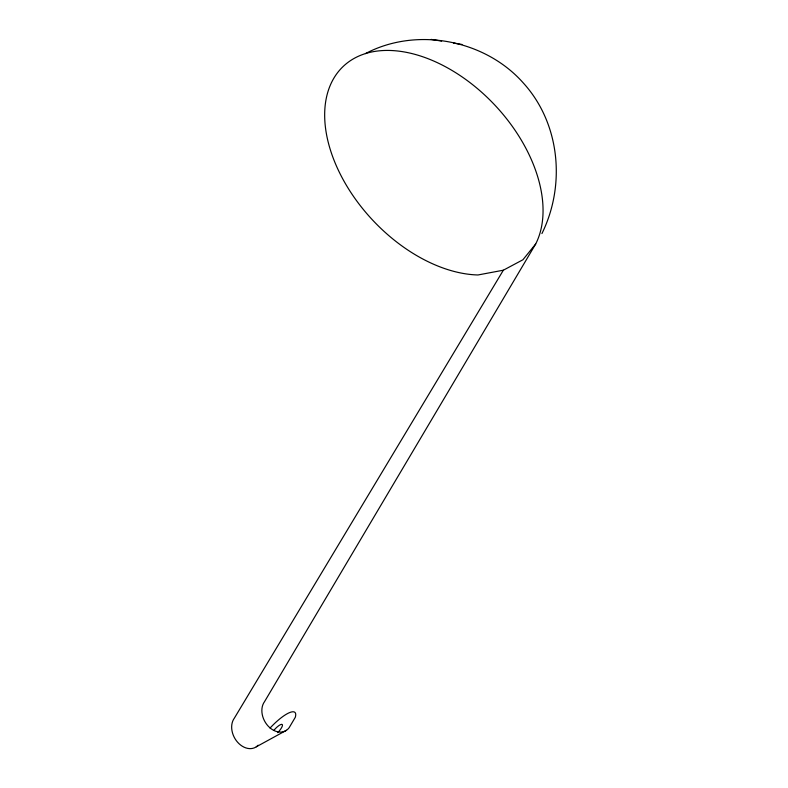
<?xml version="1.0" encoding="UTF-8"?>
<svg xmlns="http://www.w3.org/2000/svg" width="788" height="788" viewBox="0 0 788 788"><rect width="100%" height="100%" fill="white"/><g stroke="black" fill="none" stroke-linecap="round" stroke-linejoin="round"><path stroke-width="1.18" d="M541.927 233.563C565.745 185.17 560.179 123.647 523.459 83.144C485.201 39.725 416.616 26.536 365.425 53.614M503.355 270.205L477.952 274.973A132.256 83.912 46.9 0 1 325.956 131.113A132.256 83.912 46.9 0 1 445.644 66.842A132.256 83.912 46.9 0 1 535.692 243.975L522.907 259.774L503.355 270.205L234.341 718.183A18.351 13.8 61.3 0 0 237.552 742.178A18.351 13.8 61.3 0 0 258.139 745.221M535.692 243.975L264.541 701.645A18.351 13.8 61.3 0 0 268.275 726.221A18.351 13.8 61.3 0 0 289.127 727.728L295.283 717.326A28.368 7.614 -47.2 0 0 270.067 728.053M256.297 746.807L286.497 730.269M431.154 39.4L441.605 41.114M453.583 43.094L461.985 44.473M273.997 730.19A8.323 2.236 -47.2 0 1 282.163 724.448A8.323 2.236 -47.2 0 1 277.731 732.663"/></g></svg>
